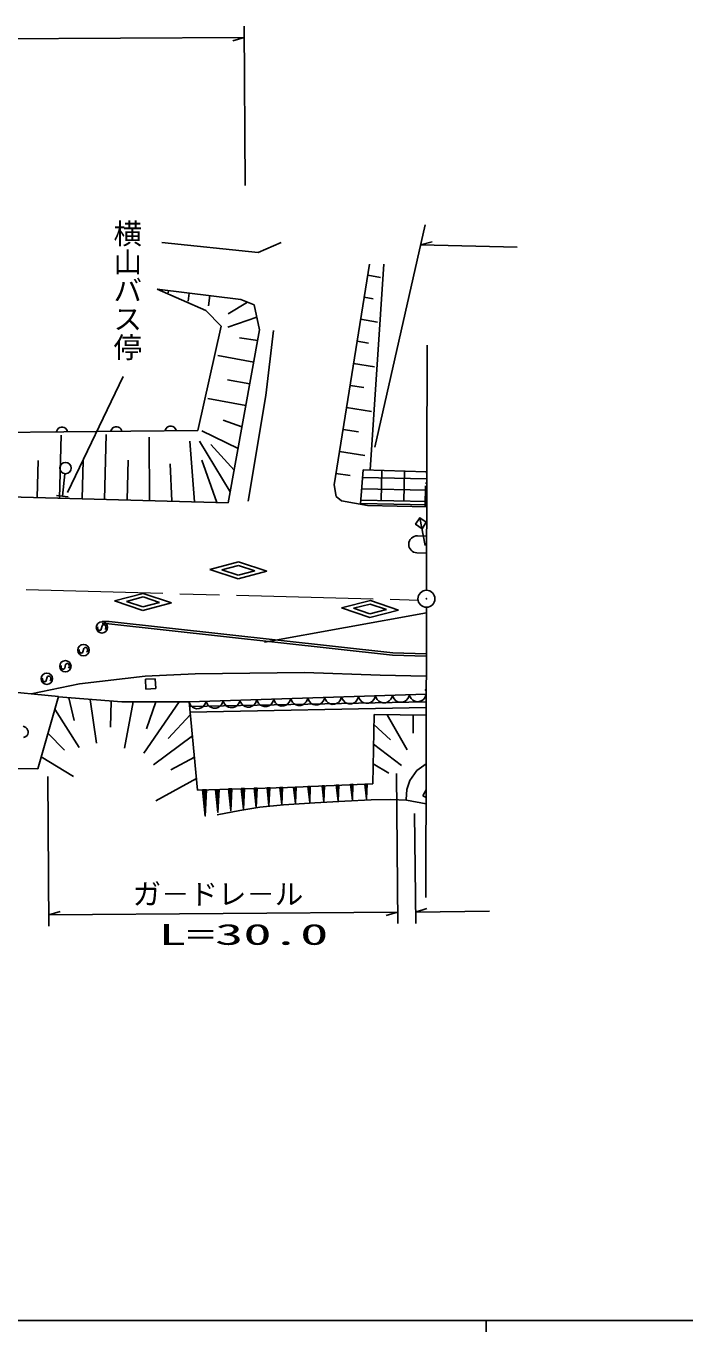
# Model space of a CAD drawing. Units: millimetres, scale not verified. Extents: x 40000 to 680000, y 20000 to 380000.
# Drawn here: x 227558 to 285477, y 204000 to 318734 of the extents above; entities that cross this region are included whole.
import ezdxf
from ezdxf.enums import TextEntityAlignment as Align

# ---------------------------------------------------------------- set-up
doc = ezdxf.new("R2010")
doc.units = ezdxf.units.MM
doc.header["$LTSCALE"] = 1000
doc.linetypes.add('CHAIN', pattern=[18.5, 12, -1.5, 3.5, -1.5])
for name, color, linetype, lineweight in [('M-BGD', 7, 'Continuous', 25), ('M-BMK', 2, 'CHAIN', 13), ('M-TTL-BAND', 7, 'Continuous', 25)]:
    doc.layers.add(name, color=color, linetype=linetype, lineweight=lineweight)
doc.styles.add('@ＭＳ ゴシック', font='')
doc.styles.add('ＭＳ ゴシック', font='')
doc.styles.get('@ＭＳ ゴシック').set_extended_font_data('@MS Gothic')
doc.styles.get('ＭＳ ゴシック').set_extended_font_data('MS Gothic')

msp = doc.modelspace()

# ---------------------------------------------------------------- hatches: boundary and pattern name
at = {"layer": 'M-BGD'}
h = msp.add_hatch(dxfattribs=at)
h.set_pattern_fill('USER', color=256, style=0, pattern_type=2)
h.set_pattern_definition([(178.742, (262777, 276951), (-21.95, -999.76), []), (268.74, (262777, 276951), (3999, -87.8), []), (268.74, (260799, 277994), (3999, -87.8), [])])
h.paths.add_polyline_path([(262777, 276951), (256989, 277078), (257174, 279735), (262765, 279573)])
h = msp.add_hatch(dxfattribs=at)
h.set_pattern_fill('USER', color=256, style=0, pattern_type=2)
h.set_pattern_definition([(179.2932, (302647, 276084), (-12.336, -999.924), []), (269.293, (302647, 276084), (3999.7, -49.35), []), (269.293, (300660, 277109), (3999.7, -49.35), [])])
h.paths.add_polyline_path([(262777, 276576), (262619, 276578), (262710, 279511)])

# ---------------------------------------------------------------- linework, layer by layer
for p, q in [((246738, 318734), (246807, 304731)), ((62353, 316833), (246743, 317734)), ((246743, 317734), (245744, 317442)), ((258219, 281737), (262638, 301279)), ((239502, 299724), (247970, 298832)), ((247970, 298832), (249976, 299724)), ((262242, 299520), (263249, 299783)), ((262242, 299520), (270739, 299313)), ((254640, 278440), (257747, 297805)), ((257802, 279742), (259021, 297805)), ((257592, 296838), (258713, 296658)), ((239078, 295631), (243362, 293757)), ((239078, 295631), (246443, 294720)), ((240082, 295507), (240057, 295304)), ((241899, 295282), (241809, 294554)), ((243717, 295057), (243604, 294148)), ((257282, 294904), (258062, 294779)), ((243362, 293757), (244716, 292359)), ((247023, 294476), (245327, 293451)), ((246443, 294720), (247604, 294233)), ((247604, 294233), (248091, 292059)), ((247848, 293146), (245284, 292272)), ((256971, 292970), (258452, 292733)), ((242663, 283189), (244716, 292359)), ((248091, 292059), (245327, 276860)), ((249307, 291998), (248639, 286279)), ((247919, 291109), (246332, 291354)), ((256661, 291037), (257657, 290877)), ((262816, 290694), (262766, 269163)), ((247573, 289209), (244405, 289786)), ((256351, 289103), (258191, 288808)), ((236082, 287942), (231198, 277766)), ((247228, 287309), (245273, 287665)), ((256040, 287169), (257253, 286975)), ((246882, 285410), (243535, 286018)), ((248639, 286279), (247079, 276994)), ((255730, 285236), (257931, 284883)), ((246537, 283510), (244890, 284103)), ((242657, 283189), (218760, 282959)), ((230501, 277255), (230649, 282787)), ((234455, 277150), (234607, 282865)), ((238408, 277044), (238382, 282618)), ((242362, 276939), (241964, 282269)), ((245500, 277810), (242794, 282269)), ((246191, 281610), (243012, 283186)), ((255420, 283302), (256786, 283083)), ((245845, 279710), (243798, 281963)), ((255110, 281368), (257329, 281012)), ((228524, 277308), (228611, 280572)), ((232478, 277202), (232568, 280577)), ((236432, 277097), (236524, 280582)), ((240385, 276992), (240217, 280260)), ((244339, 276886), (243012, 280609)), ((230968, 279402), (230750, 277442)), ((254799, 279435), (256040, 279236)), ((257193, 279742), (256971, 276750)), ((257193, 279740), (262734, 279576)), ((262710, 279511), (262785, 279508)), ((245327, 276860), (209745, 277808)), ((254640, 278440), (254810, 277415)), ((230243, 277498), (231249, 277387)), ((254810, 277415), (255286, 277025)), ((255286, 277025), (257559, 276618)), ((256973, 276777), (262777, 276660)), ((256996, 277077), (262778, 276960)), ((257559, 276618), (262777, 276492)), ((261967, 273948), (262770, 273923)), ((261920, 272448), (262766, 272422)), ((243715, 270979), (246234, 271664)), ((246194, 270164), (243715, 270979)), ((246225, 271351), (244759, 270952)), ((244759, 270952), (246203, 270477)), ((248713, 270849), (246194, 270164)), ((247670, 270876), (246203, 270477)), ((246225, 271351), (247670, 270876)), ((246234, 271664), (248713, 270849)), ((235337, 268225), (237860, 268894)), ((237850, 268581), (236381, 268191)), ((237850, 268581), (239291, 268098)), ((237860, 268894), (240335, 268065)), ((237812, 267395), (235337, 268225)), ((236381, 268191), (237822, 267708)), ((240335, 268065), (237812, 267395)), ((239291, 268098), (237822, 267708)), ((255301, 267626), (257830, 268270)), ((257767, 266772), (255301, 267626)), ((257817, 267957), (256344, 267582)), ((256344, 267582), (257780, 267085)), ((260297, 267416), (257767, 266772)), ((259254, 267460), (257780, 267085)), ((257817, 267957), (259254, 267460)), ((257830, 268270), (260297, 267416)), ((262762, 267663), (262703, 242162)), ((234842, 266214), (234235, 266229)), ((234847, 266414), (234240, 266429)), ((259784, 263465), (234842, 266214)), ((259798, 263665), (234847, 266414)), ((248522, 264595), (262752, 267186)), ((262745, 263381), (259784, 263465)), ((262745, 263581), (259798, 263665)), ((232259, 260948), (238020, 261602)), ((238020, 261602), (242426, 261812)), ((242426, 261812), (252045, 261941)), ((252045, 261941), (258693, 261702)), ((258693, 261702), (262741, 261611)), ((262705, 262126), (262742, 262125)), ((228004, 260057), (232259, 260948)), ((238048, 261341), (238918, 261382)), ((238089, 260480), (238048, 261341)), ((238958, 260521), (238089, 260480)), ((238918, 261382), (238958, 260521)), ((224209, 260434), (230402, 259819)), ((228581, 253472), (230402, 259819)), ((230399, 259793), (235974, 259348)), ((231328, 259718), (231777, 257707)), ((233186, 259570), (233746, 255738)), ((235044, 259422), (234983, 257144)), ((235974, 259348), (241951, 259364)), ((236969, 259350), (236221, 255288)), ((241005, 259361), (237908, 254838)), ((238969, 259356), (238133, 256975)), ((241893, 259362), (262738, 260023)), ((241893, 259362), (242624, 251608)), ((241948, 258948), (262706, 259364)), ((262653, 260404), (262739, 260405)), ((262659, 259634), (262737, 259633)), ((230084, 258711), (232227, 255344)), ((241998, 258244), (240045, 256132)), ((241958, 258448), (262716, 258864)), ((258044, 252165), (258152, 258235)), ((258152, 258235), (262735, 258189)), ((259299, 258224), (261071, 255131)), ((261592, 258200), (261580, 256614)), ((258137, 257370), (259588, 256011)), ((229483, 256615), (230934, 255119)), ((242174, 256383), (238752, 253826)), ((258106, 255641), (260575, 253769)), ((228882, 254520), (231721, 252813)), ((242350, 254510), (240270, 253376)), ((258075, 253911), (259450, 253094)), ((262726, 253917), (261905, 253324)), ((218202, 253521), (228581, 253472)), ((229458, 252814), (229565, 239642)), ((242527, 252635), (238977, 250676)), ((260227, 239892), (260119, 253064)), ((261302, 252444), (261024, 251656)), ((261905, 253324), (261302, 252444)), ((242624, 251608), (250554, 251842)), ((243116, 251134), (243103, 251582)), ((243149, 251583), (243178, 250612)), ((243240, 250073), (243195, 251585)), ((243241, 251586), (243301, 249551)), ((243332, 250076), (243287, 251587)), ((243322, 251588), (243350, 250617)), ((243387, 251142), (243373, 251590)), ((244258, 251211), (244247, 251601)), ((244287, 251602), (244312, 250757)), ((244365, 250289), (244327, 251603)), ((244367, 251604), (244419, 249835)), ((244445, 250291), (244407, 251605)), ((244437, 251606), (244462, 250762)), ((244493, 251218), (244482, 251608)), ((245388, 251303), (245377, 251673)), ((245415, 251674), (245438, 250872)), ((245490, 250426), (245453, 251675)), ((245491, 251676), (245540, 249996)), ((245566, 250429), (245529, 251677)), ((245557, 251678), (245581, 250876)), ((245611, 251309), (245600, 251679)), ((246518, 251357), (246508, 251708)), ((246544, 251709), (246566, 250949)), ((246615, 250527), (246580, 251710)), ((246616, 251711), (246663, 250119)), ((246687, 250529), (246652, 251712)), ((246679, 251713), (246701, 250953)), ((246730, 251363), (246719, 251714)), ((247649, 251411), (247639, 251743)), ((247673, 251744), (247694, 251026)), ((247740, 250627), (247707, 251745)), ((247741, 251746), (247785, 250242)), ((247808, 250629), (247775, 251747)), ((247801, 251747), (247822, 251029)), ((247849, 251417), (247839, 251748)), ((248779, 251465), (248770, 251777)), ((248802, 251778), (248822, 251103)), ((248865, 250728), (248834, 251779)), ((248866, 251780), (248908, 250365)), ((248929, 250729), (248898, 251781)), ((248922, 251782), (248942, 251106)), ((248967, 251471), (248958, 251783)), ((249910, 251520), (249901, 251812)), ((249931, 251813), (249950, 251180)), ((249990, 250828), (249961, 251814)), ((249991, 251815), (250030, 250488)), ((250050, 250830), (250021, 251816)), ((250044, 251816), (250062, 251183)), ((250086, 251525), (250078, 251817)), ((250554, 251842), (258044, 252165)), ((251109, 251548), (251097, 251821)), ((251125, 251822), (251151, 251231)), ((251193, 250904), (251153, 251824)), ((251181, 251825), (251234, 250587)), ((251249, 250906), (251209, 251826)), ((251230, 251827), (251255, 251236)), ((251273, 251556), (251261, 251828)), ((252359, 251613), (252348, 251886)), ((252376, 251887), (252401, 251296)), ((252443, 250969), (252404, 251888)), ((252432, 251890), (252485, 250652)), ((252499, 250971), (252459, 251891)), ((252480, 251892), (252506, 251301)), ((252524, 251620), (252512, 251893)), ((253610, 251678), (253598, 251951)), ((253626, 251952), (253652, 251361)), ((253694, 251034), (253654, 251953)), ((253682, 251954), (253735, 250717)), ((253750, 251036), (253710, 251956)), ((253731, 251957), (253756, 251366)), ((253774, 251685), (253762, 251958)), ((254860, 251743), (254849, 252016)), ((254877, 252017), (254902, 251426)), ((254944, 251098), (254905, 252018)), ((254933, 252019), (254986, 250781)), ((255000, 251101), (254960, 252020)), ((254981, 252021), (255007, 251430)), ((255025, 251750), (255013, 252023)), ((256111, 251808), (256099, 252080)), ((256127, 252082), (256152, 251491)), ((256195, 251163), (256155, 252083)), ((256183, 252084), (256236, 250846)), ((256251, 251166), (256211, 252085)), ((256232, 252086), (256257, 251495)), ((256275, 251815), (256263, 252087)), ((257369, 251844), (257358, 252097)), ((257384, 252098), (257407, 251550)), ((257446, 251246), (257410, 252099)), ((257435, 252101), (257485, 250951)), ((257498, 251248), (257461, 252102)), ((257481, 252103), (257505, 251554)), ((257521, 251851), (257510, 252104)), ((261024, 251656), (260978, 250776)), ((262447, 251110), (262722, 251624)), ((248120, 250094), (250177, 250302)), ((250177, 250302), (252928, 250487)), ((252928, 250487), (255586, 250626)), ((255586, 250626), (257898, 250764)), ((257898, 250764), (259632, 250787)), ((259632, 250787), (260995, 250718)), ((260995, 250718), (262719, 250409)), ((262720, 250967), (262447, 251110)), ((244352, 249424), (246363, 249817)), ((246363, 249817), (248120, 250094)), ((261692, 249555), (261815, 239893)), ((261803, 240893), (262799, 241193)), ((261803, 240893), (268302, 240976)), ((229557, 240642), (230554, 240938)), ((229557, 240642), (260219, 240892)), ((260219, 240892), (259221, 240597))]:
    msp.add_line(p, q, dxfattribs=at)
for points in [[(230209, 283069), (230248, 283184), (230307, 283282), (230401, 283393), (230510, 283454), (230627, 283491), (230782, 283492), (230900, 283458), (231011, 283399), (231109, 283290), (231170, 283193), (231209, 283079)], [(234988, 283115), (235027, 283230), (235086, 283329), (235180, 283439), (235290, 283500), (235407, 283537), (235562, 283538), (235680, 283504), (235790, 283445), (235889, 283336), (235950, 283239), (235988, 283125)], [(239768, 283161), (239807, 283277), (239866, 283375), (239960, 283486), (240069, 283547), (240186, 283583), (240341, 283584), (240459, 283550), (240570, 283491), (240668, 283382), (240729, 283285), (240768, 283171)], [(262176, 275540), (261798, 274969), (262369, 274559), (262742, 275154), (262176, 275540), (262657, 273087)], [(233873, 265959), (233852, 265924), (233845, 265884), (233850, 265830), (233871, 265756), (233906, 265698), (233957, 265655), (234018, 265639), (234075, 265652), (234110, 265665), (234153, 265698), (234170, 265739), (234247, 266044), (234282, 266085), (234337, 266121), (234396, 266133), (234446, 266129), (234499, 266107), (234542, 266039), (234573, 265928), (234580, 265878), (234571, 265826), (234546, 265777), (234500, 265728)], [(232253, 263964), (232232, 263929), (232225, 263889), (232230, 263835), (232251, 263761), (232286, 263703), (232337, 263660), (232398, 263644), (232455, 263657), (232490, 263670), (232533, 263703), (232550, 263744), (232627, 264049), (232662, 264090), (232717, 264126), (232776, 264138), (232826, 264134), (232879, 264112), (232922, 264044), (232953, 263933), (232960, 263883), (232951, 263831), (232926, 263782), (232880, 263733)], [(229029, 261449), (229007, 261414), (229001, 261373), (229005, 261320), (229026, 261246), (229061, 261188), (229112, 261145), (229174, 261129), (229230, 261142), (229265, 261155), (229308, 261187), (229325, 261229), (229402, 261534), (229437, 261575), (229492, 261611), (229551, 261623), (229602, 261619), (229655, 261597), (229697, 261529), (229729, 261418), (229735, 261368), (229726, 261316), (229701, 261267), (229655, 261218)], [(230656, 262551), (230634, 262516), (230628, 262475), (230632, 262422), (230654, 262347), (230688, 262290), (230739, 262247), (230801, 262230), (230857, 262244), (230892, 262256), (230935, 262289), (230952, 262330), (231029, 262635), (231065, 262676), (231119, 262713), (231178, 262724), (231229, 262720), (231282, 262699), (231324, 262630), (231356, 262520), (231362, 262470), (231353, 262418), (231328, 262369), (231282, 262320)], [(241893, 259362), (241954, 259193), (242048, 259050), (242198, 258891), (242365, 258807), (242542, 258757), (242772, 258764), (242946, 258825), (243107, 258920), (243247, 259088), (243328, 259236), (243382, 259409)], [(243382, 259409), (243443, 259240), (243537, 259097), (243687, 258938), (243854, 258854), (244031, 258804), (244261, 258811), (244435, 258873), (244596, 258967), (244736, 259135), (244817, 259283), (244871, 259457)], [(244871, 259457), (244932, 259287), (245026, 259145), (245176, 258986), (245343, 258901), (245520, 258851), (245750, 258858), (245924, 258920), (246085, 259014), (246225, 259183), (246306, 259331), (246360, 259504)], [(246360, 259504), (246421, 259334), (246515, 259192), (246665, 259033), (246832, 258949), (247009, 258898), (247239, 258906), (247413, 258967), (247574, 259062), (247713, 259230), (247794, 259378), (247849, 259551)], [(247849, 259551), (247910, 259382), (248004, 259239), (248154, 259080), (248321, 258996), (248498, 258946), (248728, 258953), (248902, 259014), (249062, 259109), (249202, 259277), (249283, 259425), (249338, 259598)], [(249338, 259598), (249399, 259429), (249493, 259286), (249643, 259127), (249810, 259043), (249987, 258993), (250217, 259000), (250390, 259062), (250551, 259156), (250691, 259324), (250772, 259472), (250827, 259645)], [(250827, 259645), (250888, 259476), (250982, 259334), (251132, 259174), (251299, 259090), (251475, 259040), (251706, 259047), (251879, 259109), (252040, 259203), (252180, 259372), (252261, 259520), (252316, 259693)], [(252316, 259693), (252377, 259523), (252471, 259381), (252621, 259222), (252788, 259138), (252964, 259087), (253195, 259095), (253368, 259156), (253529, 259251), (253669, 259419), (253750, 259567), (253804, 259740)], [(253804, 259740), (253866, 259570), (253960, 259428), (254110, 259269), (254277, 259185), (254453, 259135), (254684, 259142), (254857, 259203), (255018, 259298), (255158, 259466), (255239, 259614), (255293, 259787)], [(255293, 259787), (255355, 259618), (255449, 259475), (255599, 259316), (255766, 259232), (255942, 259182), (256173, 259189), (256346, 259250), (256507, 259345), (256647, 259513), (256728, 259661), (256782, 259834)], [(256782, 259834), (256844, 259665), (256938, 259523), (257088, 259363), (257255, 259279), (257431, 259229), (257662, 259236), (257835, 259298), (257996, 259392), (258136, 259561), (258217, 259709), (258271, 259882)], [(258271, 259882), (258333, 259712), (258427, 259570), (258577, 259411), (258744, 259327), (258920, 259276), (259151, 259284), (259324, 259345), (259485, 259439), (259625, 259608), (259706, 259756), (259760, 259929)], [(259760, 259929), (259822, 259759), (259916, 259617), (260066, 259458), (260233, 259374), (260409, 259323), (260640, 259331), (260813, 259392), (260974, 259487), (261114, 259655), (261195, 259803), (261249, 259976)], [(261249, 259976), (261311, 259807), (261405, 259664), (261555, 259505), (261722, 259421), (261898, 259371), (262129, 259378), (262302, 259439), (262463, 259534), (262603, 259702), (262684, 259850), (262738, 260023)], [(262653, 260404), (262657, 260394), (262670, 260377), (262680, 260372), (262690, 260368), (262703, 260368), (262713, 260372), (262722, 260377), (262731, 260386), (262739, 260405)], [(227310, 257213), (227425, 257174), (227523, 257115), (227634, 257021), (227695, 256911), (227731, 256794), (227732, 256639), (227698, 256521), (227639, 256411), (227529, 256312), (227432, 256252), (227317, 256213)]]:
    msp.add_lwpolyline(points, dxfattribs=at)
for points in [[(243062, 251621), (243308, 249327), (243418, 251631)], [(244211, 251635), (244425, 249640), (244521, 251644)], [(245343, 251705), (245546, 249810), (245637, 251714)], [(246476, 251738), (246668, 249943), (246754, 251746)], [(247608, 251771), (247790, 250076), (247872, 251779)], [(248742, 251804), (248912, 250209), (248989, 251812)], [(249874, 251838), (250035, 250342), (250107, 251844)], [(251072, 251845), (251240, 250451), (251288, 251854)], [(252322, 251909), (252491, 250515), (252539, 251919)], [(253573, 251974), (253741, 250580), (253789, 251984)], [(254823, 252039), (254992, 250645), (255040, 252048)], [(256073, 252104), (256242, 250710), (256290, 252113)], [(257334, 252119), (257491, 250825), (257535, 252128)]]:
    msp.add_lwpolyline(points, close=True, dxfattribs=at)
for centre, radius in [((231023, 279902), 502), ((262755, 268413), 746), ((262755, 268413), 22.5), ((234226, 265898), 498), ((232606, 263903), 498), ((231008, 262489), 498), ((229381, 261387), 498)]:
    msp.add_circle(centre, radius, dxfattribs=at)
msp.add_arc((261944, 273198), 750, 88.24216, 268.19836, dxfattribs=at)
at = {"layer": 'M-BMK'}
msp.add_line((227572, 269224), (262057, 268305), dxfattribs=at)
at = {"layer": 'M-TTL-BAND'}
for p, q in [((40000, 205000), (579000, 205000)), ((268000, 205000), (268000, 204000))]:
    msp.add_line(p, q, dxfattribs=at)

# ---------------------------------------------------------------- texts
at = {"layer": 'M-BGD', "style": '@ＭＳ ゴシック'}
msp.add_text('横山バス停', height=1833, rotation=270, dxfattribs=at).set_placement((234997, 301782), align=Align.BOTTOM_LEFT)
at = {"layer": 'M-BGD', "style": 'ＭＳ ゴシック'}
msp.add_text('ガ－ドレ－ル', height=1833, dxfattribs=at).set_placement((236928, 241000), align=Align.BOTTOM_LEFT)
at = {"layer": 'M-BGD', "style": 'ＭＳ ゴシック', "width": 2}
msp.add_text('L=30.0', height=1833, dxfattribs=at).set_placement((239175, 237458), align=Align.BOTTOM_LEFT)

doc.saveas('drawing.dxf')
